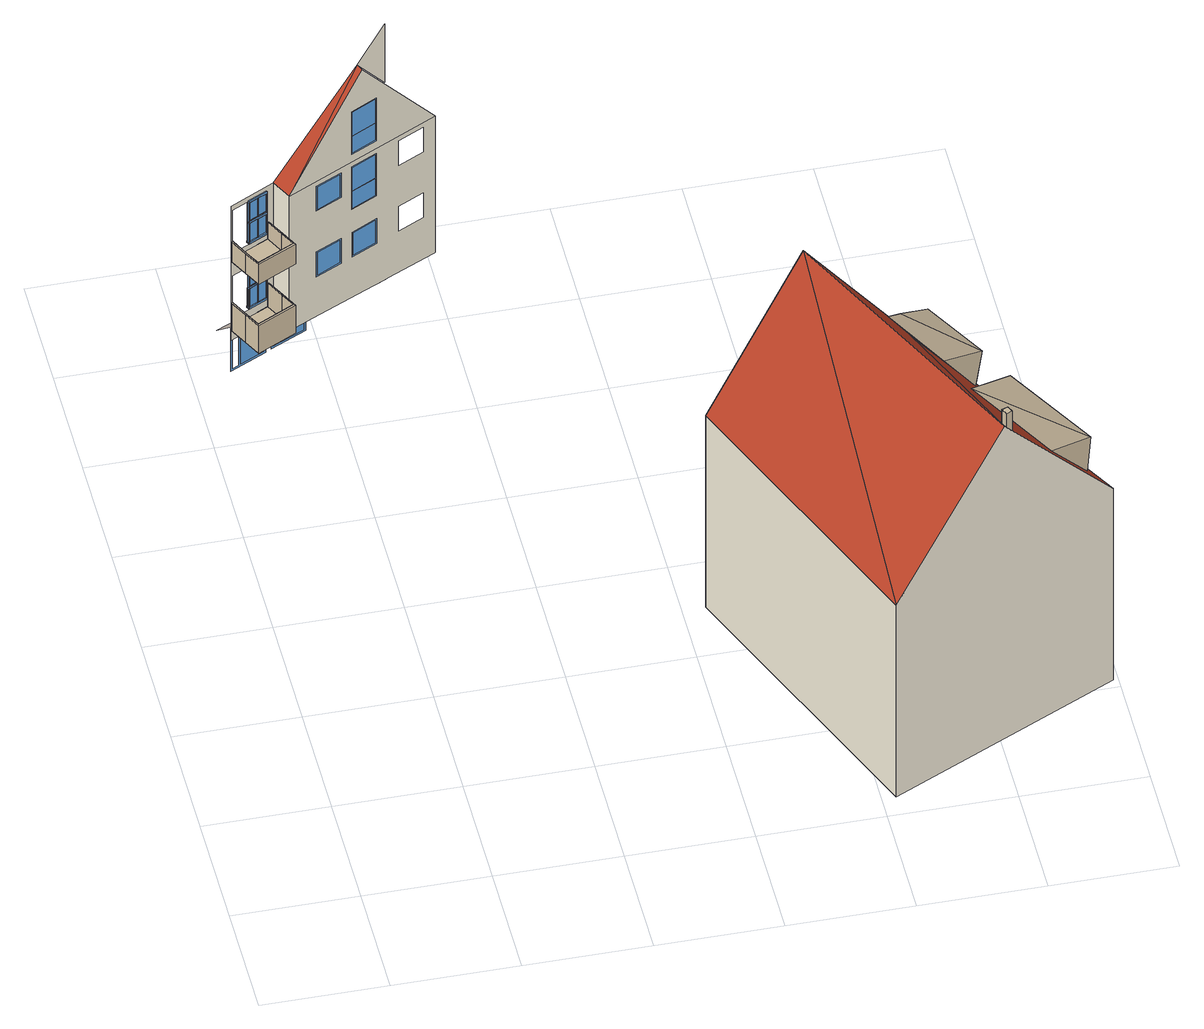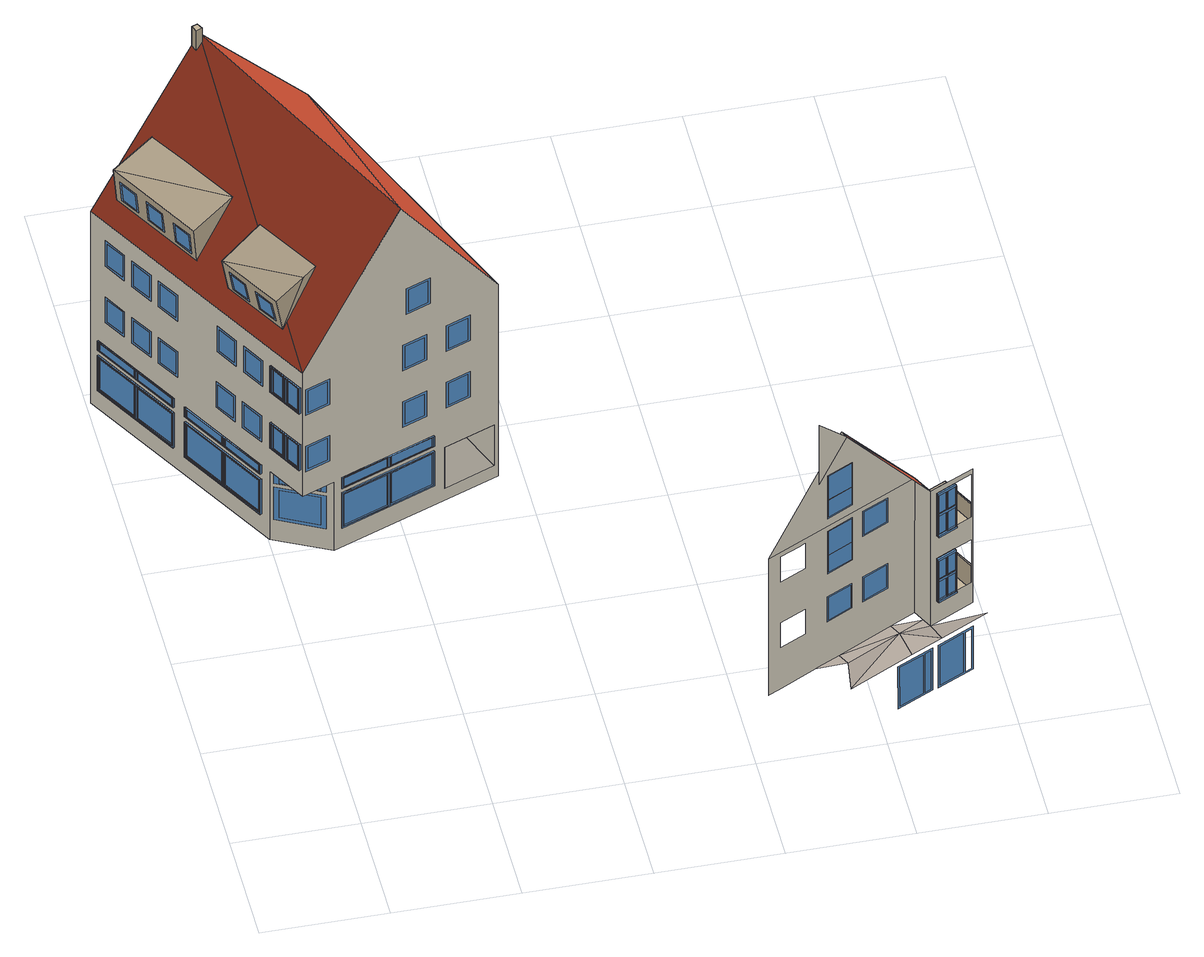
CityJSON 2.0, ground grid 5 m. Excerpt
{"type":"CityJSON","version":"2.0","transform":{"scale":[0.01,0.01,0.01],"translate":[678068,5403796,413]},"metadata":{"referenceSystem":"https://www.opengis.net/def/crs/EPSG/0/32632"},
"CityObjects":{
"building1":{"type":"Building","attributes":{"dataAvailable":"NotSufficient","measuredHeight":15.62},"children":["building1-1","building1-2"],"geometry":[{"type":"MultiSurface","lod":"3","boundaries":[[[0,1,2,3]],[[4,5,6,7]],[[6,5,8,9]],[[10,11,4,7]],[[12,2,1,13]],[[14,15,16,17]],[[18,4,11,19]],[[20,8,5,21]],[[22,23,24,25,26]],[[27,28,29,30,31]],[[32,33,34,35]],[[34,33,36,37]],[[38,39,32,35]],[[40,41,42,43]],[[42,41,44,45]],[[46,47,40,43]],[[48,36,33,49]],[[50,32,39,51]],[[52,44,41,53]],[[54,40,47,55]],[[56,57,58,59],[60,61,62,63],[64,65,66,67]],[[68,69,33,34]],[[70,71,39,38]],[[37,36,72,73]],[[35,32,74,75]],[[76,77,41,42]],[[78,79,47,46]],[[45,44,80,81]],[[43,40,82,83]],[[32,33,69,74]],[[39,32,74,71]],[[33,36,72,69]],[[40,41,77,82]],[[47,40,82,79]],[[41,44,80,77]],[[51,39,71,84]],[[49,33,69,85]],[[86,74,32,50]],[[87,72,36,48]],[[55,47,79,88]],[[53,41,77,89]],[[90,82,40,54]],[[91,80,44,52]],[[92,93,94,95,96],[97,98,99,100,101],[102,103,104,105]],[[56,106,107]],[[108,109,110,111]],[[75,74,71,70]],[[73,72,69,68]],[[112,113,114,115]],[[83,82,79,78]],[[81,80,77,76]],[[116,108,111,23]],[[109,117,118,119,73,37,22,110]],[[120,112,115,28]],[[121,117,118,122,123,124,125,70,38,35,34,37,22,26]],[[34,35,75,126,123,122,127,68]],[[113,128,129,130,81,45,27,114]],[[125,126,75,70]],[[73,68,127,119]],[[85,69,72,87]],[[84,71,74,86]],[[131,128,129,132,133,134,135,78,46,43,42,45,27,31]],[[42,43,83,136,133,132,137,76]],[[135,136,83,78]],[[81,76,137,130]],[[89,77,80,91]],[[88,79,82,90]],[[138,69,68,127]],[[139,71,70,125]],[[74,140,126,75]],[[72,141,119,73]],[[82,142,136,83]],[[80,143,130,81]],[[144,77,76,137]],[[145,79,78,135]],[[141,138,69,72]],[[139,71,74,140]],[[74,69,138,140]],[[121,26,25,63]],[[23,116,60,24]],[[143,144,77,80]],[[145,79,82,142]],[[82,77,144,142]],[[131,31,30,66]],[[28,120,67,29]],[[127,138,141,119]],[[125,139,140,126]],[[60,63,25,24],[146,147,148,149],[150,151,152,153],[48,49,85,87],[84,86,50,51]],[[67,66,30,29],[154,155,156,157],[158,159,160,161],[52,53,89,91],[88,90,54,55]],[[137,144,143,130]],[[135,145,142,136]],[[150,141,138,151]],[[148,140,139,149]],[[158,143,144,159]],[[156,142,145,157]],[[105,104,103,102]],[[126,140,162,123]],[[119,141,163,118]],[[124,164,139,125]],[[122,165,138,127]],[[136,142,166,133]],[[130,143,167,129]],[[134,168,145,135]],[[132,169,144,137]],[[165,162,140,138]],[[162,164,139,140]],[[163,165,138,141]],[[169,166,142,144]],[[166,168,145,142]],[[167,169,144,143]],[[149,139,164,146]],[[147,162,140,148]],[[153,163,141,150]],[[151,138,165,152]],[[155,166,142,156]],[[161,167,143,158]],[[157,145,168,154]],[[159,144,169,160]],[[165,162,123,122]],[[118,163,165,122]],[[123,162,164,124]],[[129,167,169,132]],[[133,166,168,134]],[[169,166,133,132]],[[152,165,163,153]],[[146,164,162,147]],[[160,169,167,161]],[[154,168,166,155]],[[117,116,108,109]],[[128,120,112,113]],[[116,117,121,63,60]],[[120,128,131,66,67]],[[170,57,56,171,172,173]],[[174,56,107]],[[56,174,171]],[[175,176,177,178]],[[174,107,179]],[[180,171,174]],[[181,182,183,184],[176,175,178,177],[185,186,187,188]],[[170,189,57]],[[186,185,188,187]],[[190,191,192,193],[194,195,196,197]],[[198,199,200,201],[202,203,204,205]],[[195,194,197,196]],[[203,202,205,204]],[[174,206,180]],[[174,179,207]],[[189,170,208]],[[206,174,209]],[[174,207,209]],[[170,210,208],[211,212,213,214]],[[215,216,217,218]],[[219,220,221,222]],[[223,224,225,226]],[[227,228,229,230]],[[213,212,211,214],[217,216,215,218],[226,225,224,223]],[[231,232,233,234],[221,220,219,222],[230,229,228,227]],[[235,236,237,238],[239,240,241,242]],[[240,239,242,241]],[[206,209,243,244]],[[245,246,189]],[[247,248,210,170,173,180,206,244,243,249,250],[251,252,253,254],[238,237,236,235],[231,234,233,232],[255,256,257,258,259],[191,190,193,192],[199,198,201,200]]],"semantics":{"surfaces":[{"type":"Window","@cityeditor:layer":"Unclassified.LoD3","frameKlumMaterialClass":"Wood","frameKlumMaterialIndex":"L001","paneMaterialClass":"Glass"},{"type":"WallSurface","klumMaterialClass":"Plaster","klumMaterialIndex":"I202","materialUncertainty":0.3},{"type":"OuterCeilingSurface"},{"type":"RoofSurface"}],"values":[0,0,0,0,0,0,0,0,0,0,0,0,0,0,0,0,0,0,0,0,1,0,0,0,0,0,0,0,0,0,0,0,0,0,0,0,0,0,0,0,0,0,0,0,2,0,0,0,0,0,0,0,0,0,0,0,0,0,0,0,0,0,0,0,0,0,0,0,0,0,0,0,0,0,0,0,0,0,0,0,0,0,0,0,0,0,0,0,0,0,0,0,0,0,0,0,0,0,0,0,0,0,0,0,0,0,0,0,0,0,0,0,0,0,0,0,0,0,0,0,0,0,0,0,0,0,0,0,0,0,0,0,1,2,2,0,2,2,0,3,0,0,0,0,0,2,2,3,2,2,1,0,0,0,0,0,0,0,0,2,1,1]}}]},
"building1-1":{"type":"BuildingInstallation","attributes":{"@cityeditor:layer":"Unclassified.LoD3","klumMaterialClass":"Plaster","klumMaterialIndex":"I202","materialUncertainty":0.3,"relationToConstruction":"outside"},"parents":["building1"],"geometry":[{"type":"MultiSurface","lod":"3","boundaries":[[[260,261,262,263]],[[263,262,264,265]],[[266,267,268,269,270]],[[271,272,273,274]],[[275,276,277,278]],[[279,266,270,280]],[[281,260,263,265,282,269,268,274,273,278,277,283]],[[282,284,270,269]],[[276,285,283,277]],[[267,271,274,268]],[[265,264,284,282]],[[285,279,280,281,283]],[[270,284,264,262,261,280]],[[281,280,261,260]],[[272,275,278,273]],[[271,267,266,279,285,276,275,272]]]}]},
"building1-2":{"type":"BuildingInstallation","attributes":{"@cityeditor:layer":"Unclassified.LoD3","klumMaterialClass":"Plaster","klumMaterialIndex":"I202","materialUncertainty":0.3,"relationToConstruction":"outside"},"parents":["building1"],"geometry":[{"type":"MultiSurface","lod":"3","boundaries":[[[286,287,288,289]],[[289,288,290,291]],[[292,293,294,295,296]],[[297,298,299,300]],[[301,302,303,304]],[[305,292,296,306]],[[307,286,289,291,308,295,294,300,299,304,303,309]],[[308,310,296,295]],[[302,311,309,303]],[[293,297,300,294]],[[291,290,310,308]],[[311,305,306,307,309]],[[296,310,290,288,287,306]],[[307,306,287,286]],[[298,301,304,299]],[[297,293,292,305,311,302,301,298]]]}]},
"building2":{"type":"Building","attributes":{"dataAvailable":"Sufficient","measuredHeight":16.33},"children":["building2-1","building2-2","building2-3"],"geometry":[{"type":"MultiSurface","lod":"3","boundaries":[[[312,313,314]],[[315,314,313]],[[316,317,312]],[[313,312,317]],[[318,319,320,321,314,315],[322,323,324,325],[326,327,328,329],[330,331,332,333],[334,335,336,337],[338,339,340,341],[342,343,344,345],[346,347,348,349],[350,351,352,353],[354,355,356,357],[358,359,360,361],[362,363,364,365],[366,367,368,369],[370,371,372,373],[374,375,376,377],[378,379,380,381],[382,383,384,385]],[[318,315,313,317,386]],[[387,386,317,316]],[[321,388,389,387,316,312,314],[390,391,392,393],[394,395,396,397],[398,399,400,401],[402,403,404,405],[406,407,408,409],[410,411,412,413],[414,415,416,417],[418,419,420,421],[422,423,424,425],[426,427,428,429]],[[392,391,430,431]],[[389,388,320,319],[432,433,434,435],[436,437,438,439]],[[390,393,440,441]],[[402,405,404,403],[442,443,444,445]],[[443,442,445,444]],[[417,416,415,414],[446,447,448,449]],[[447,446,449,448]],[[409,408,407,406],[450,451,452,453]],[[451,450,453,452]],[[454,455,456,457]],[[457,456,458,459]],[[460,461,462,463]],[[464,465,466,467]],[[468,379,378,469]],[[470,471,472,473,474,475,476,477]],[[475,478,479,476]],[[480,481,459,458]],[[474,471,482,483]],[[484,485,465,464]],[[486,487,488,489]],[[467,466,490,491]],[[488,487,492,493],[454,481,459,457]],[[463,494,495,460],[456,455,480,458]],[[470,496,478,475,474,471]],[[497,498,483,482]],[[485,490,466,465],[498,483,482,497]],[[472,497,482,471]],[[499,381,380,500]],[[491,490,485,484]],[[494,501,502,495]],[[481,459,457,454]],[[503,493,492,504]],[[463,462,501,494]],[[477,505,496,470]],[[461,502,505,479]],[[473,474,483,498]],[[473,498,497,472]],[[381,499,469,378]],[[469,499,500,468],[496,505,502,501,462,461,479,478]],[[502,461,460,495]],[[378,381,380,379],[504,486,489,467,491,484,464,503]],[[379,468,500,380]],[[455,454,481,480]],[[503,464,467,489]],[[489,488,493,503]],[[504,492,487,486]],[[479,505,477,476]],[[506,507,508,509]],[[509,508,510,511]],[[512,513,514,515]],[[516,517,518,519]],[[520,422,425,521]],[[522,523,524,525,526,527,528,529]],[[527,530,531,528]],[[532,533,511,510]],[[526,523,534,535]],[[536,537,517,516]],[[538,539,540,541]],[[519,518,542,543]],[[540,539,544,545],[506,533,511,509]],[[515,546,547,512],[508,507,532,510]],[[522,548,530,527,526,523]],[[549,550,535,534]],[[537,542,518,517],[550,535,534,549]],[[524,549,534,523]],[[551,424,423,552]],[[543,542,537,536]],[[546,553,554,547]],[[533,511,509,506]],[[555,545,544,556]],[[515,514,553,546]],[[529,557,548,522]],[[513,554,557,531]],[[525,526,535,550]],[[525,550,549,524]],[[424,551,521,425]],[[521,551,552,520],[548,557,554,553,514,513,531,530]],[[554,513,512,547]],[[425,424,423,422],[556,538,541,519,543,536,516,555]],[[422,520,552,423]],[[507,506,533,532]],[[555,516,519,541]],[[541,540,545,555]],[[556,544,539,538]],[[531,557,529,528]],[[433,432,435,434],[558,559,560,561]],[[559,558,561,560]],[[347,346,349,348],[562,563,564,565]],[[563,562,565,564]],[[566,567,568,569]],[[569,568,570,571]],[[572,573,574,575]],[[576,577,578,579]],[[580,385,384,581]],[[582,583,584,585,586,587,588,589]],[[587,590,591,588]],[[592,593,571,570]],[[586,583,594,595]],[[596,597,577,576]],[[598,599,600,601]],[[579,578,602,603]],[[600,599,604,605],[566,593,571,569]],[[575,606,607,572],[568,567,592,570]],[[582,608,590,587,586,583]],[[609,610,595,594]],[[597,602,578,577],[610,595,594,609]],[[584,609,594,583]],[[611,383,382,612]],[[603,602,597,596]],[[606,613,614,607]],[[593,571,569,566]],[[615,605,604,616]],[[575,574,613,606]],[[589,617,608,582]],[[573,614,617,591]],[[585,586,595,610]],[[585,610,609,584]],[[383,611,581,384]],[[581,611,612,580],[608,617,614,613,574,573,591,590]],[[614,573,572,607]],[[384,383,382,385],[616,598,601,579,603,596,576,615]],[[385,580,612,382]],[[567,566,593,592]],[[615,576,579,601]],[[601,600,605,615]],[[616,604,599,598]],[[591,617,589,588]],[[437,436,439,438],[618,619,620,621]],[[619,618,621,620]],[[622,623,624,625]],[[625,624,626,627]],[[628,629,630,631]],[[632,633,634,635]],[[636,429,428,637]],[[638,639,640,641,642,643,644,645]],[[643,646,647,644]],[[648,649,627,626]],[[642,639,650,651]],[[652,653,633,632]],[[654,655,656,657]],[[635,634,658,659]],[[656,655,660,661],[622,649,627,625]],[[631,662,663,628],[624,623,648,626]],[[638,664,646,643,642,639]],[[665,666,651,650]],[[653,658,634,633],[666,651,650,665]],[[640,665,650,639]],[[667,427,426,668]],[[659,658,653,652]],[[662,669,670,663]],[[649,627,625,622]],[[671,661,660,672]],[[631,630,669,662]],[[645,673,664,638]],[[629,670,673,647]],[[641,642,651,666]],[[641,666,665,640]],[[427,667,637,428]],[[637,667,668,636],[664,673,670,669,630,629,647,646]],[[670,629,628,663]],[[428,427,426,429],[672,654,657,635,659,652,632,671]],[[429,636,668,426]],[[623,622,649,648]],[[671,632,635,657]],[[657,656,661,671]],[[672,660,655,654]],[[647,673,645,644]],[[323,322,325,324],[674,675,676,677]],[[675,674,677,676]],[[332,331,330,333],[678,679,680,681]],[[679,678,681,680]],[[419,418,421,420],[682,683,684,685]],[[683,682,685,684]],[[686,687,688,689]],[[688,690,691,689]],[[692,693,694,695]],[[696,697,698,699]],[[691,690,700,701]],[[702,703,704,705],[700,690,694,693,706,707,688,687]],[[701,700,687,686]],[[707,694,690,688]],[[366,369,368,367],[708,709,699,698,710,711,697,696]],[[712,707,706,713]],[[709,714,715,699]],[[694,707,712,695]],[[705,367,366,702]],[[716,717,718,719]],[[698,720,721,710]],[[722,723,724,725]],[[726,727,721,720],[728,729,716,719]],[[367,705,704,368]],[[696,730,731,708]],[[369,703,702,366]],[[719,728,729,716]],[[699,715,730,696]],[[710,721,727,711]],[[703,369,368,704]],[[729,732,717,716]],[[713,692,695,712],[733,724,723,734]],[[711,727,726,697]],[[691,701,686,689],[718,735,732,717]],[[730,715,714,731],[722,736,737,725]],[[719,718,735,728]],[[728,735,732,729]],[[713,706,693,692]],[[722,736,737,725]],[[736,734,723,722]],[[708,731,714,709]],[[697,726,720,698]],[[350,353,352,351],[738,739,740,741]],[[739,738,741,740]],[[742,743,744,745]],[[746,747,748,749],[750,751,752,753]],[[747,754,755,748],[743,742,745,744]],[[751,750,753,752]],[[328,327,326,329],[756,757,758,759]],[[757,756,759,758]],[[760,761,762,763]],[[762,764,765,763]],[[766,767,768,769]],[[770,771,772,773]],[[765,764,774,775]],[[776,777,778,779],[774,764,768,767,780,781,762,761]],[[775,774,761,760]],[[781,768,764,762]],[[364,363,362,365],[782,783,773,772,784,785,771,770]],[[786,781,780,787]],[[783,788,789,773]],[[768,781,786,769]],[[779,365,364,776]],[[790,791,792,793]],[[772,794,795,784]],[[796,797,798,799]],[[800,801,795,794],[802,803,790,793]],[[365,779,778,362]],[[770,804,805,782]],[[363,777,776,364]],[[793,802,803,790]],[[773,789,804,770]],[[784,795,801,785]],[[777,363,362,778]],[[803,806,791,790]],[[787,766,769,786],[807,798,797,808]],[[785,801,800,771]],[[765,775,760,763],[792,809,806,791]],[[804,789,788,805],[796,810,811,799]],[[793,792,809,802]],[[802,809,806,803]],[[787,780,767,766]],[[796,810,811,799]],[[810,808,797,796]],[[782,805,788,783]],[[771,800,794,772]],[[396,395,394,397],[812,813,814,815]],[[813,812,815,814]],[[398,401,400,399],[816,817,818,819]],[[817,816,819,818]],[[413,412,411,410],[820,821,822,823]],[[821,820,823,822]],[[824,825,826,827],[828,829,830,831]],[[829,828,831,830]],[[832,833,834,835],[836,837,838,839]],[[837,836,839,838]],[[840,841,842,843],[844,845,846,847]],[[845,844,847,846]],[[334,337,336,335],[848,849,850,851]],[[849,848,851,850]],[[338,341,340,339],[852,853,854,855]],[[853,852,855,854]],[[342,345,344,343],[856,857,858,859]],[[857,856,859,858]],[[360,359,358,361],[860,861,862,863]],[[861,860,863,862]],[[355,354,357,356],[864,865,866,867]],[[865,864,867,866]],[[868,869,870,871]],[[872,873,874,875],[869,868,871,870]],[[876,877,878,879],[880,881,882,883]],[[881,880,883,882]],[[884,885,886,887]],[[887,886,888,889]],[[890,891,892,893]],[[894,895,896,897]],[[898,377,376,899]],[[900,901,902,903,904,905,906,907]],[[905,908,909,906]],[[910,911,889,888]],[[904,901,912,913]],[[914,915,895,894]],[[916,917,918,919]],[[897,896,920,921]],[[918,917,922,923],[884,911,889,887]],[[893,924,925,890],[886,885,910,888]],[[900,926,908,905,904,901]],[[927,928,913,912]],[[915,920,896,895],[928,913,912,927]],[[902,927,912,901]],[[929,375,374,930]],[[921,920,915,914]],[[924,931,932,925]],[[911,889,887,884]],[[933,923,922,934]],[[893,892,931,924]],[[907,935,926,900]],[[891,932,935,909]],[[903,904,913,928]],[[903,928,927,902]],[[375,929,899,376]],[[899,929,930,898],[926,935,932,931,892,891,909,908]],[[932,891,890,925]],[[376,375,374,377],[934,916,919,897,921,914,894,933]],[[377,898,930,374]],[[885,884,911,910]],[[933,894,897,919]],[[919,918,923,933]],[[934,922,917,916]],[[909,935,907,906]],[[936,937,938,939]],[[939,938,940,941]],[[942,943,944,945]],[[946,947,948,949]],[[950,951,952,953]],[[954,955,956,957,958,959,960,961]],[[959,962,963,960]],[[964,965,941,940]],[[958,955,966,967]],[[968,969,947,946]],[[970,971,972,973]],[[949,948,974,975]],[[972,971,976,977],[936,965,941,939]],[[945,978,979,942],[938,937,964,940]],[[954,980,962,959,958,955]],[[981,982,967,966]],[[969,974,948,947],[982,967,966,981]],[[956,981,966,955]],[[983,984,985,986]],[[975,974,969,968]],[[978,987,988,979]],[[965,941,939,936]],[[989,977,976,990]],[[945,944,987,978]],[[961,991,980,954]],[[943,988,991,963]],[[957,958,967,982]],[[957,982,981,956]],[[984,983,953,952]],[[953,983,986,950],[980,991,988,987,944,943,963,962]],[[988,943,942,979]],[[952,984,985,951],[990,970,973,949,975,968,946,989]],[[951,950,986,985]],[[937,936,965,964]],[[989,946,949,973]],[[973,972,977,989]],[[990,976,971,970]],[[963,991,961,960]],[[387,389,319,318,386]],[[430,441,440,431],[754,746,749,755]],[[393,392,431,440]],[[320,388,321]],[[391,390,441,430]]],"semantics":{"surfaces":[{"type":"RoofSurface","klumMaterialClass":"Ceramic","klumMaterialIndex":"D105","materialUncertainty":0.3},{"type":"WallSurface","klumMaterialClass":"Plaster","klumMaterialIndex":"I203","materialUncertainty":0.3},{"type":"WallSurface"},{"type":"Window","frameKlumMaterialClass":"Wood","frameKlumMaterialIndex":"L001","paneMaterialClass":"Glass","frameMaterialUncertainty":0.5},{"type":"Window","frameMaterialClass":"Metal","frameMaterialName":"Aluminium","paneMaterialClass":"Glass","frameMaterialUncertainty":0.3},{"type":"Door","@cityeditor:layer":"Unclassified.LoD3","frameMaterialClass":"Metal","frameMaterialName":"Aluminium","paneMaterialClass":"Glass","frameMaterialUncertainty":0.3},{"type":"GroundSurface"},{"type":"WaterClosureSurface","klumMaterialClass":"Plaster","klumMaterialIndex":"I203","materialUncertainty":0.3},{"type":"OuterCeilingSurface"},{"type":"OuterFloorSurface","materialUncertainty":1}],"values":[0,0,0,0,1,2,2,1,1,1,1,3,3,3,3,3,3,4,4,4,4,4,4,4,4,4,4,4,4,4,4,4,4,4,4,4,4,4,4,4,4,4,4,4,4,4,4,4,4,4,4,4,4,4,4,4,4,4,4,4,4,4,4,4,4,4,4,4,4,4,4,4,4,4,4,4,4,4,4,4,4,4,4,4,4,4,4,4,4,4,4,4,4,4,4,3,3,4,4,4,4,4,4,4,4,4,4,4,4,4,4,4,4,4,4,4,4,4,4,4,4,4,4,4,4,4,4,4,4,4,4,4,4,4,4,4,4,4,4,4,4,4,4,4,4,4,4,4,4,4,4,4,4,4,4,4,4,4,4,4,4,4,4,4,4,4,4,4,4,4,4,4,4,4,4,3,3,3,3,3,3,3,3,3,3,3,3,3,3,3,3,3,3,3,3,3,3,3,3,3,3,3,3,3,3,3,3,3,3,3,3,3,3,3,3,3,3,3,3,5,5,5,5,3,3,3,3,3,3,3,3,3,3,3,3,3,3,3,3,3,3,3,3,3,3,3,3,3,3,3,3,3,3,3,3,3,3,3,3,3,3,3,3,3,3,3,3,3,3,3,3,3,3,3,3,3,3,3,3,3,3,3,3,3,3,3,3,4,4,4,4,4,4,4,4,4,4,4,4,4,4,4,4,4,4,4,4,4,4,4,4,4,4,4,4,4,4,4,4,4,4,4,4,4,4,4,4,4,4,4,4,4,4,4,4,4,4,4,4,4,4,4,4,4,4,4,4,4,4,4,4,4,4,4,4,4,4,4,4,4,4,4,4,6,7,8,8,9]}}]},
"building2-1":{"type":"BuildingInstallation","attributes":{"materialUncertainty":1,"relationToConstruction":"outside"},"parents":["building2"],"geometry":[{"type":"MultiSurface","lod":"3","boundaries":[[[992,993,994,995]],[[996,997,998,999]],[[999,998,994,993]],[[998,997,995,994]],[[992,995,997,996]],[[993,992,996,999]]]}]},
"building2-2":{"type":"BuildingInstallation","attributes":{"relationToConstruction":"outside"},"parents":["building2"],"geometry":[{"type":"MultiSurface","lod":"3","boundaries":[[[1000,1001,1002]],[[1001,1003,1004]],[[1000,1002,1005]],[[1001,1000,1003]],[[1004,1006,1005,1002,1001],[833,832,835,834],[824,827,826,825],[840,843,842,841]]]}]},
"building2-3":{"type":"BuildingInstallation","attributes":{"relationToConstruction":"outside"},"parents":["building2"],"geometry":[{"type":"MultiSurface","lod":"3","boundaries":[[[1007,1008,1009]],[[1009,1010,1011]],[[1012,1010,1008,1007],[877,876,879,878],[872,875,874,873]],[[1007,1013,1012]],[[1010,1009,1008]],[[1007,1009,1011,1013]]]}]}
},
"vertices":[
[176,2732,558],[178,2728,558],[178,2728,652],[176,2732,652],[178,2728,982],[178,2728,992],[177,2732,992],[177,2732,982],[178,2728,1086],[177,2732,1086],[177,2732,888],[178,2728,888],[180,2724,652],[180,2724,558],[180,2724,755],[178,2728,755],[178,2728,661],[180,2724,661],[180,2724,982],[180,2724,888],[180,2724,1086],[180,2724,992],[178,2733,558],[178,2733,549],[182,2725,549],[182,2725,764],[178,2733,764],[178,2733,888],[178,2733,879],[182,2725,879],[182,2725,1095],[178,2733,1095],[182,2730,661],[182,2730,652],[180,2734,652],[180,2734,661],[182,2730,558],[180,2734,558],[180,2734,755],[182,2730,755],[182,2730,992],[182,2730,982],[180,2734,982],[180,2734,992],[182,2730,888],[180,2734,888],[180,2734,1086],[182,2730,1086],[184,2726,558],[184,2726,652],[184,2726,661],[184,2726,755],[184,2726,888],[184,2726,982],[184,2726,992],[184,2726,1086],[286,2777,441],[286,2777,1121],[107,2688,1119],[107,2688,442],[259,2763,549],[113,2691,549],[113,2691,764],[259,2763,764],[113,2691,879],[113,2691,1095],[259,2764,1095],[259,2764,879],[216,2752,652],[218,2748,652],[216,2752,755],[218,2748,755],[218,2748,558],[216,2752,558],[218,2748,661],[216,2752,661],[216,2752,982],[218,2748,982],[216,2752,1086],[218,2748,1086],[218,2748,888],[216,2752,888],[218,2748,992],[216,2752,992],[220,2744,755],[220,2744,652],[220,2744,661],[220,2744,558],[220,2744,1086],[220,2744,982],[220,2744,992],[220,2744,888],[125,2782,412],[125,2782,409],[125,2782,195],[274,2854,195],[274,2854,409],[158,2798,399],[158,2798,205],[134,2787,205],[134,2787,402],[158,2798,401],[265,2850,205],[167,2802,205],[167,2802,401],[265,2850,399],[66,2754,441],[258,2846,437],[253,2775,549],[253,2775,556],[176,2737,556],[176,2737,549],[253,2776,879],[253,2776,887],[176,2737,887],[176,2737,879],[255,2771,549],[255,2771,558],[253,2770,558],[218,2753,558],[255,2771,879],[255,2771,764],[253,2770,652],[253,2770,661],[253,2770,755],[218,2753,755],[218,2753,661],[218,2753,652],[255,2771,888],[253,2770,888],[218,2753,888],[255,2771,1095],[253,2770,982],[253,2770,992],[253,2770,1086],[218,2753,1086],[218,2753,992],[218,2753,982],[220,2749,652],[220,2749,755],[220,2749,661],[220,2749,558],[220,2749,992],[220,2749,888],[220,2749,982],[220,2749,1086],[257,2762,755],[257,2762,661],[222,2745,661],[222,2745,755],[222,2745,558],[222,2745,652],[257,2762,652],[257,2762,558],[257,2762,1086],[257,2762,992],[222,2745,992],[222,2745,1086],[222,2745,888],[222,2745,982],[257,2762,982],[257,2762,888],[255,2766,661],[255,2766,558],[255,2766,755],[255,2766,652],[255,2767,992],[255,2767,888],[255,2767,1086],[255,2767,982],[328,2692,1121],[305,2739,441],[310,2728,441],[328,2692,441],[407,2790,439],[307,2870,403],[330,2881,402],[329,2881,208],[306,2869,208],[384,2907,434],[430,2743,439],[298,2866,412],[447,2937,411],[445,2937,197],[297,2865,198],[339,2886,402],[338,2885,208],[436,2932,207],[438,2933,402],[627,2877,1558],[549,2802,971],[549,2802,1096],[443,2750,1096],[443,2750,971],[449,2752,1090],[543,2800,1090],[543,2800,977],[449,2752,977],[549,2802,639],[549,2802,764],[443,2750,764],[443,2750,639],[449,2752,758],[543,2800,758],[543,2800,645],[449,2752,645],[651,2853,434],[645,3033,428],[640,2848,1558],[627,2900,434],[952,3004,1121],[594,2825,1159],[594,2825,1375],[700,2878,1375],[700,2878,1159],[597,2826,1370],[597,2826,1253],[696,2876,1253],[696,2876,1370],[597,2826,1091],[597,2826,974],[696,2876,974],[696,2876,1091],[696,2876,1165],[696,2876,1249],[597,2826,1249],[597,2826,1165],[696,2876,886],[696,2876,970],[597,2826,970],[597,2826,886],[700,2878,1096],[594,2825,1096],[594,2825,880],[700,2878,880],[702,2879,639],[702,2879,764],[596,2826,764],[596,2826,639],[602,2829,758],[696,2876,758],[696,2876,645],[602,2829,645],[753,2904,433],[739,2897,433],[744,2935,1394],[744,2935,1691],[952,3004,429],[952,3004,530],[909,2982,430],[949,3002,429],[796,2926,639],[796,2926,764],[901,2978,764],[901,2978,639],[820,2938,1096],[901,2978,1096],[901,2978,971],[796,2926,971],[796,2926,1096],
[299,2688,631],[299,2688,512],[328,2630,512],[328,2630,631],[179,2555,512],[179,2555,631],[112,2690,491],[107,2688,491],[107,2688,631],[112,2690,631],[112,2690,512],[145,2612,491],[179,2544,491],[179,2544,631],[145,2612,631],[337,2622,491],[303,2690,491],[303,2690,631],[337,2622,631],[261,2764,491],[261,2764,512],[261,2764,631],[149,2614,631],[265,2766,631],[149,2614,512],[265,2766,491],
[298,2688,941],[298,2688,855],[328,2630,855],[328,2630,941],[179,2555,855],[179,2555,941],[112,2690,841],[107,2688,841],[107,2688,941],[112,2690,941],[112,2690,855],[145,2612,841],[179,2544,841],[179,2544,941],[145,2612,941],[337,2622,841],[303,2691,841],[303,2691,941],[337,2622,941],[261,2764,841],[261,2764,855],[261,2764,941],[149,2614,941],[265,2766,941],[149,2614,855],[265,2766,841],
[1997,1418,1666],[2518,320,1666],[2403,1576,1057],[2980,543,1057],[1591,1259,1057],[2055,96,1057],[2980,543,88],[2494,1414,88],[2494,1414,435],[2403,1576,435],[2888,709,838],[2940,615,838],[2940,615,968],[2888,709,968],[2815,839,968],[2815,839,838],[2868,745,838],[2868,745,968],[2744,967,968],[2744,967,838],[2796,873,838],[2796,873,968],[2940,615,553],[2940,615,682],[2888,709,682],[2888,709,553],[2868,745,553],[2868,745,682],[2815,839,682],[2815,839,553],[2796,873,553],[2796,873,682],[2744,967,682],[2744,967,553],[2584,1253,837],[2636,1159,837],[2636,1159,967],[2584,1253,967],[2564,1287,837],[2564,1287,967],[2512,1381,967],[2512,1381,837],[2587,1247,552],[2639,1154,552],[2639,1154,682],[2587,1247,682],[2515,1375,682],[2515,1375,552],[2568,1282,552],[2568,1282,682],[2493,1415,552],[2493,1415,680],[2413,1559,680],[2413,1559,552],[2413,1559,967],[2413,1559,837],[2493,1415,837],[2493,1415,967],[2726,998,382],[2726,998,428],[2520,1367,428],[2520,1367,382],[2725,1000,178],[2725,1000,355],[2519,1369,355],[2519,1369,178],[2756,945,355],[2756,945,178],[2962,575,178],[2962,575,355],[2962,575,382],[2962,575,427],[2756,945,427],[2756,945,382],[2055,96,88],[1591,1259,88],[2273,1525,435],[2273,1525,88],[1607,1266,149],[1813,1346,149],[1813,1346,355],[1607,1266,355],[2292,1533,968],[2292,1533,839],[2392,1572,839],[2392,1572,968],[2392,1572,554],[2392,1572,683],[2292,1533,683],[2292,1533,554],[1988,1414,839],[1988,1414,968],[1888,1375,968],[1888,1375,839],[1807,1344,967],[1708,1305,967],[1708,1305,838],[1807,1344,838],[1988,1414,683],[1888,1375,683],[1888,1375,554],[1988,1414,554],[1807,1344,682],[1708,1305,682],[1708,1305,552],[1807,1344,552],[1874,1370,1118],[1974,1409,1118],[1974,1409,1247],[1874,1370,1247],[1854,1362,383],[2239,1512,383],[2239,1512,435],[1854,1362,435],[2239,1512,182],[2239,1512,359],[1854,1362,359],[1854,1362,182],[1944,1008,149],[1944,1008,355],[2301,1512,193],[2479,1421,193],[2479,1421,359],[2301,1512,359],[2301,1512,376],[2479,1421,376],[2479,1421,430],[2301,1512,430],[1739,928,355],[1739,928,149],[1898,1379,958],[1898,1379,850],[1978,1410,850],[1978,1410,958],[1718,1309,671],[1718,1309,563],[1797,1340,563],[1797,1340,671],[1718,1309,956],[1718,1309,848],[1797,1340,848],[1797,1340,956],[2759,933,191],[2755,931,191],[2755,931,342],[2759,933,342],[2847,767,342],[2851,770,342],[2850,761,184],[2848,760,184],[2750,935,184],[2752,936,184],[2860,759,349],[2858,758,349],[2858,758,184],[2860,759,184],[2747,940,178],[2747,940,355],[2952,579,349],[2952,579,342],[2856,750,342],[2856,750,191],[2952,579,191],[2952,579,184],[2853,755,184],[2853,755,349],[2949,578,184],[2851,754,184],[2847,767,191],[2851,770,191],[2955,583,342],[2955,583,191],[2960,580,349],[2958,579,349],[2759,939,184],[2757,938,184],[2854,764,184],[2857,765,184],[2958,579,184],[2960,580,184],[2757,938,349],[2854,764,349],[2752,936,349],[2850,761,349],[2949,578,349],[2860,753,342],[2860,753,191],[2954,571,355],[2954,571,178],[2750,935,349],[2848,760,349],[2857,765,349],[2759,939,349],[2851,754,349],[1866,1364,387],[1867,1359,387],[1867,1359,431],[1866,1364,431],[2038,1426,431],[2036,1430,431],[2045,1428,385],[2046,1426,385],[1863,1355,385],[1862,1357,385],[2048,1438,433],[2049,1435,433],[2049,1435,385],[2048,1438,385],[1858,1353,383],[1858,1353,435],[2233,1502,433],[2233,1502,431],[2056,1433,431],[2056,1433,387],[2233,1502,387],[2233,1502,385],[2051,1430,385],[2051,1430,433],[2234,1499,385],[2051,1428,385],[2038,1426,387],[2036,1430,387],[2230,1506,431],[2230,1506,387],[2234,1510,433],[2235,1508,433],[1860,1364,385],[1861,1362,385],[2042,1433,385],[2041,1435,385],[2235,1508,385],[2234,1510,385],[1861,1362,433],[2042,1433,433],[1862,1357,433],[2045,1428,433],[2234,1499,433],[2054,1437,431],[2054,1437,387],[2242,1503,435],[2242,1503,383],[1863,1355,433],[2046,1426,433],[2041,1435,433],[1860,1364,433],[2051,1428,433],[2319,1502,345],[2319,1502,207],[2461,1430,207],[2461,1430,345],[2589,1243,956],[2589,1243,848],[2631,1169,848],[2631,1169,956],[2759,933,385],[2755,931,385],[2755,931,424],[2759,933,424],[2847,767,424],[2851,770,424],[2850,761,383],[2848,760,383],[2750,935,383],[2752,936,383],[2860,759,426],[2858,758,426],[2858,758,383],[2860,759,383],[2747,940,382],[2747,940,427],[2952,579,426],[2952,579,424],[2856,750,424],[2856,750,385],[2952,579,385],[2952,579,383],[2853,755,383],[2853,755,426],[2949,578,383],[2851,754,383],[2847,767,385],[2851,770,385],[2955,583,424],[2955,583,385],[2960,580,426],[2958,579,426],[2759,939,383],[2757,938,383],[2854,764,383],[2857,765,383],[2958,579,383],[2960,580,383],[2757,938,426],[2854,764,426],[2752,936,426],[2850,761,426],[2949,578,426],[2860,753,424],[2860,753,385],[2954,571,427],[2954,571,382],[2750,935,426],[2848,760,426],[2857,765,426],[2759,939,426],[2851,754,426],[2319,1502,426],[2319,1502,380],[2461,1430,380],[2461,1430,426],[1866,1364,195],[1867,1359,195],[1867,1359,346],[1866,1364,346],[2038,1426,346],[2036,1430,346],[2045,1428,188],[2046,1426,188],[1863,1355,188],[1862,1357,188],[2048,1438,354],[2049,1435,354],[2049,1435,188],[2048,1438,188],[1858,1353,182],[1858,1353,359],[2233,1502,354],[2233,1502,346],[2056,1433,346],[2056,1433,195],[2233,1502,195],[2233,1502,188],[2051,1430,188],[2051,1430,354],[2234,1499,188],[2051,1428,188],[2038,1426,195],[2036,1430,195],[2230,1506,346],[2230,1506,195],[2234,1510,354],[2235,1508,354],[1860,1364,188],[1861,1362,188],[2042,1433,188],[2041,1435,188],[2235,1508,188],[2234,1510,188],[1861,1362,354],[2042,1433,354],[1862,1357,354],[2045,1428,354],[2234,1499,354],[2054,1437,346],[2054,1437,195],[2242,1503,359],[2242,1503,182],[1863,1355,354],[2046,1426,354],[2041,1435,354],[1860,1364,354],[2051,1428,354],[2893,699,957],[2893,699,849],[2935,625,849],[2935,625,957],[2749,957,957],[2749,957,849],[2791,883,849],[2791,883,957],[1884,1374,1237],[1884,1374,1129],[1964,1405,1129],[1964,1405,1237],[2483,1417,841],[2481,1416,841],[2446,1478,841],[2449,1479,841],[2446,1478,963],[2449,1479,963],[2409,1550,963],[2407,1548,963],[2442,1486,963],[2444,1487,963],[2451,1491,963],[2455,1483,963],[2455,1483,841],[2451,1491,841],[2481,1416,963],[2483,1417,963],[2404,1554,967],[2484,1410,967],[2484,1410,837],[2404,1554,837],[2407,1548,841],[2442,1486,841],[2416,1553,963],[2416,1553,841],[2490,1421,841],[2490,1421,963],[2444,1487,841],[2409,1550,841],[2414,1552,841],[2448,1490,841],[2483,1428,957],[2479,1425,957],[2453,1471,957],[2457,1474,957],[2453,1482,841],[2488,1420,841],[2444,1498,847],[2440,1495,847],[2414,1542,847],[2418,1544,847],[2453,1482,963],[2488,1420,963],[2457,1474,847],[2483,1428,847],[2448,1490,963],[2414,1552,963],[2479,1425,847],[2414,1542,957],[2440,1495,957],[2453,1471,847],[2444,1498,957],[2418,1544,957],[2517,1371,956],[2517,1371,848],[2559,1297,848],[2559,1297,956],[1802,953,177],[1802,953,333],[1845,969,333],[1845,969,177],[1905,992,161],[1851,971,161],[1851,971,349],[1905,992,349],[1856,974,333],[1856,974,177],[1899,990,177],[1899,990,333],[1797,950,161],[1797,950,349],[2821,829,957],[2821,829,849],[2862,754,849],[2862,754,957],[2483,1417,556],[2481,1416,556],[2446,1478,556],[2449,1479,556],[2446,1478,676],[2449,1479,676],[2409,1550,676],[2407,1548,676],[2442,1486,676],[2444,1487,676],[2451,1491,676],[2455,1483,676],[2455,1483,556],[2451,1491,556],[2481,1416,676],[2483,1417,676],[2404,1554,680],[2484,1410,680],[2484,1410,552],[2404,1554,552],[2407,1548,556],[2442,1486,556],[2416,1553,676],[2416,1553,556],[2490,1421,556],[2490,1421,676],[2444,1487,556],[2409,1550,556],[2414,1552,556],[2448,1490,556],[2483,1428,671],[2479,1425,671],[2453,1471,671],[2457,1474,671],[2453,1482,556],[2488,1420,556],[2444,1498,562],[2440,1495,562],[2414,1542,562],[2418,1544,562],[2453,1482,676],[2488,1420,676],[2457,1474,562],[2483,1428,562],[2448,1490,676],[2414,1552,676],[2479,1425,562],[2414,1542,671],[2440,1495,671],[2453,1471,562],[2444,1498,671],[2418,1544,671],[2302,1537,958],[2302,1537,850],[2382,1568,850],[2382,1568,958],[2302,1537,672],[2302,1537,565],[2382,1568,565],[2382,1568,672],[1898,1379,672],[1898,1379,565],[1978,1410,565],[1978,1410,672],[2875,608,1150],[2830,688,1151],[2840,693,1252],[2885,613,1251],[2844,685,1243],[2835,681,1159],[2871,617,1159],[2879,621,1243],[2803,736,1153],[2759,816,1153],[2769,821,1254],[2813,741,1254],[2772,813,1246],[2764,809,1162],[2800,745,1161],[2808,749,1246],[2729,868,1150],[2685,948,1151],[2695,953,1252],[2739,873,1251],[2698,945,1243],[2690,941,1159],[2726,877,1159],[2734,881,1243],[2893,699,672],[2893,699,564],[2935,625,564],[2935,625,672],[2821,829,672],[2821,829,564],[2862,754,564],[2862,754,672],[2749,957,672],[2749,957,564],[2791,883,564],[2791,883,672],[2520,1366,671],[2520,1366,563],[2562,1291,563],[2562,1291,671],[2592,1238,671],[2592,1238,563],[2634,1163,563],[2634,1163,671],[2536,1233,1150],[2551,1241,1233],[2587,1177,1232],[2572,1170,1149],[2575,1161,1141],[2530,1241,1142],[2549,1250,1242],[2593,1170,1241],[2504,1289,1144],[2459,1369,1146],[2478,1378,1245],[2522,1298,1244],[2481,1369,1237],[2465,1362,1154],[2501,1297,1153],[2516,1305,1236],[2522,1358,191],[2518,1355,191],[2518,1355,342],[2522,1358,342],[2610,1191,342],[2614,1194,342],[2613,1185,184],[2611,1184,184],[2513,1359,184],[2515,1360,184],[2623,1183,349],[2621,1182,349],[2621,1182,184],[2623,1183,184],[2510,1364,178],[2510,1364,355],[2715,1004,349],[2715,1004,342],[2619,1174,342],[2619,1174,191],[2715,1004,191],[2715,1004,184],[2616,1179,184],[2616,1179,349],[2712,1002,184],[2614,1178,184],[2610,1191,191],[2614,1194,191],[2718,1007,342],[2718,1007,191],[2723,1004,349],[2720,1003,349],[2522,1363,184],[2520,1362,184],[2617,1188,184],[2619,1189,184],[2720,1003,184],[2723,1004,184],[2520,1362,349],[2617,1188,349],[2515,1360,349],[2613,1185,349],[2712,1002,349],[2623,1177,342],[2623,1177,191],[2717,995,355],[2717,995,178],[2513,1359,349],[2611,1184,349],[2619,1189,349],[2522,1363,349],[2614,1178,349],[2522,1358,386],[2518,1355,386],[2518,1355,424],[2522,1358,424],[2610,1191,424],[2614,1194,424],[2613,1185,384],[2611,1184,384],[2513,1359,384],[2515,1360,384],[2623,1183,426],[2621,1182,426],[2621,1182,384],[2623,1183,384],[2510,1364,382],[2519,1369,382],[2519,1369,427],[2510,1364,427],[2715,1004,426],[2715,1004,424],[2619,1174,424],[2619,1174,386],[2715,1004,386],[2715,1004,384],[2616,1179,384],[2616,1179,426],[2712,1002,384],[2614,1178,384],[2610,1191,386],[2614,1194,386],[2718,1007,424],[2718,1007,386],[2723,1004,426],[2720,1003,426],[2522,1363,384],[2520,1362,384],[2617,1188,384],[2619,1189,384],[2720,1003,384],[2723,1004,384],[2520,1362,426],[2617,1188,426],[2515,1360,426],[2613,1185,426],[2712,1002,426],[2623,1177,424],[2623,1177,386],[2717,995,427],[2725,1000,427],[2725,1000,382],[2717,995,382],[2513,1359,426],[2611,1184,426],[2619,1189,426],[2522,1363,426],[2614,1178,426],
[2538,365,1721],[2550,338,1721],[2550,338,1621],[2538,365,1621],[2514,354,1721],[2514,354,1651],[2527,328,1651],[2527,328,1721],
[2516,884,1347],[2904,588,1292],[2685,979,1292],[2734,493,1341],[2889,579,1131],[2671,971,1137],[2670,970,1131],
[2616,1146,1280],[2468,1410,1282],[2350,1354,1333],[2440,1395,1124],[2299,1328,1353],[2587,1131,1122],[2451,1053,1347]
]}
